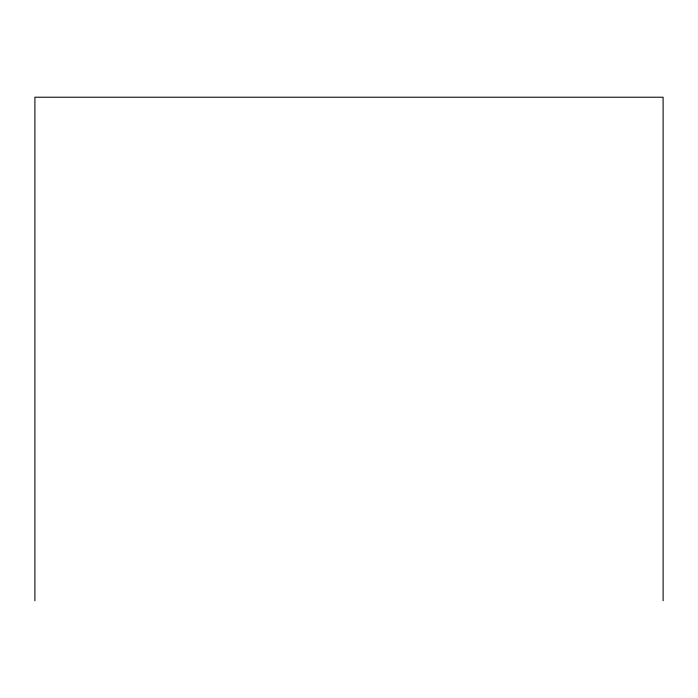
<?xml version="1.0" encoding="UTF-8"?>
<svg xmlns="http://www.w3.org/2000/svg" width="698" height="698" viewBox="0 0 698 698"><rect width="100%" height="100%" fill="white"/><g stroke="black" fill="none" stroke-linecap="round" stroke-linejoin="round"><path stroke-width="1.05" d="M663.1 600.777L663.1 97.223L34.9 97.223L34.9 600.777"/></g></svg>
